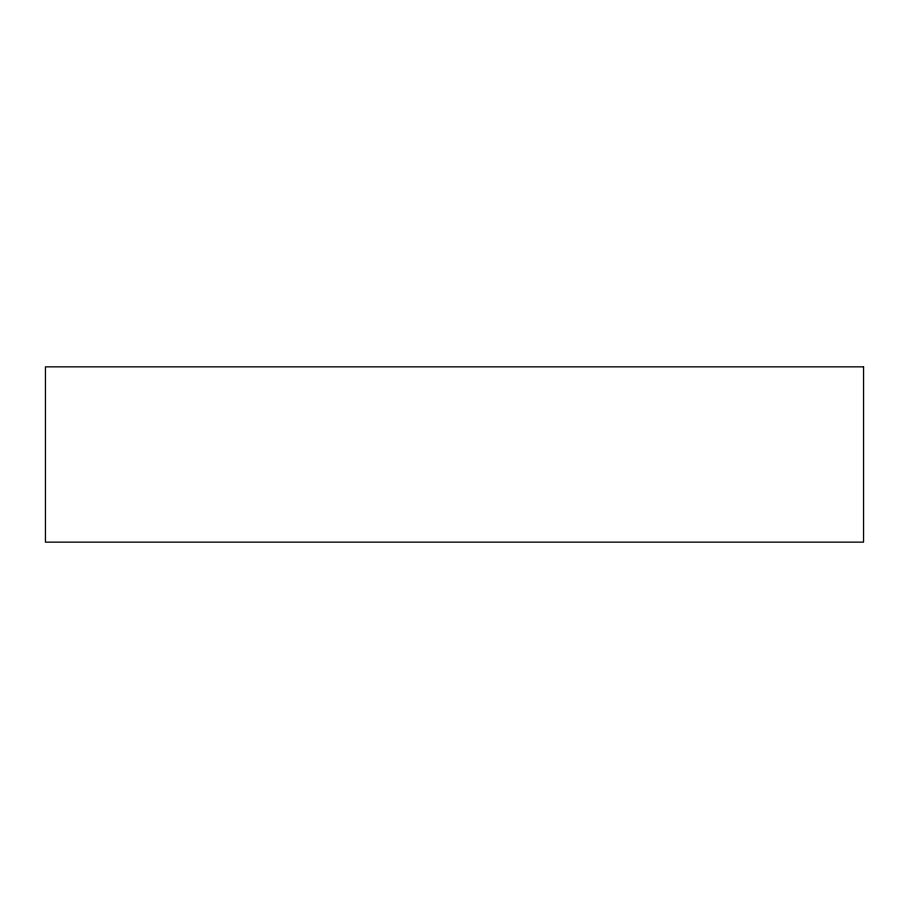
<?xml version="1.0" encoding="UTF-8"?>
<svg xmlns="http://www.w3.org/2000/svg" width="909" height="909" viewBox="0 0 909 909"><rect width="100%" height="100%" fill="white"/><g stroke="black" fill="none" stroke-linecap="round" stroke-linejoin="round"><path stroke-width="1.36" d="M863.55 366.85L45.45 366.85L45.45 542.15L863.55 542.15L863.55 366.85"/></g></svg>
